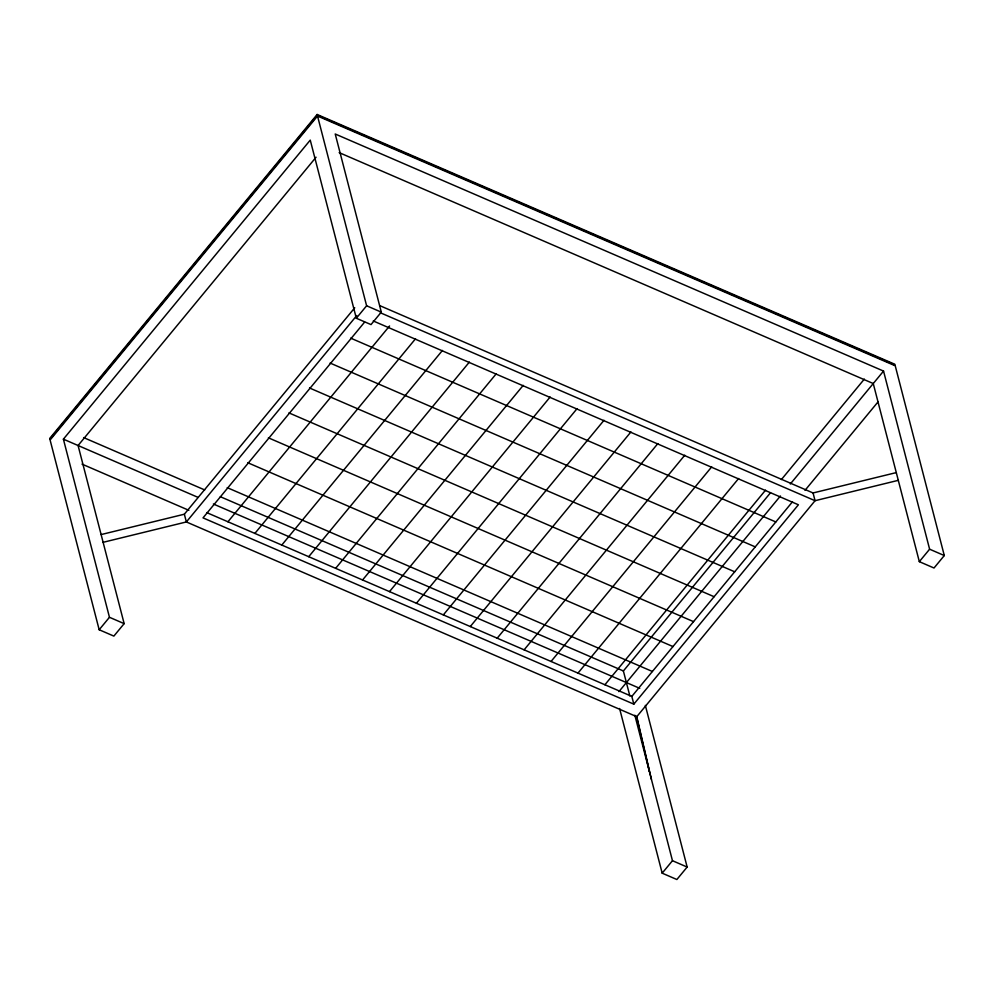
<?xml version="1.0" encoding="UTF-8"?>
<svg xmlns="http://www.w3.org/2000/svg" width="994" height="994" viewBox="0 0 994 994"><rect width="100%" height="100%" fill="white"/><g stroke="black" fill="none" stroke-linecap="round" stroke-linejoin="round"><path stroke-width="1.49" d="M317.136 114.484L49.7 438.453L49.899 439.224L317.334 115.254L317.136 114.484L894.824 364.251L895.022 365.022L317.334 115.254M339.178 152.616L873.254 383.535L919.326 561.66L934.012 568.009L944.3 555.547L895.234 365.804L317.533 116.037L50.098 440.007L99.176 629.749L113.863 636.098L124.151 623.636L78.079 445.511L316.055 157.226M124.151 623.636L109.464 617.286L63.392 439.162L310.252 140.117L356.324 318.242L371.011 324.591L381.298 312.128L335.226 134.004L883.542 371.073L929.614 549.197L944.3 555.547M101.115 534.573L184.35 514.209L354.759 307.767M356.771 315.52L186.363 521.949L103.115 542.314M99.176 629.749L109.464 617.286M356.324 318.242L366.612 305.779L317.533 116.037M364.624 322.093L203.012 517.874L633.824 704.15L798.406 504.778L373.272 320.975M227.924 521.775L389.561 325.97M254.862 533.418L415.517 338.792M281.787 545.06L442.442 350.435M308.712 556.702L469.367 362.077M335.637 568.344L496.292 373.719M362.562 579.987L523.217 385.361M389.486 591.629L550.142 397.004M416.411 603.271L577.067 408.646M443.336 614.901L604.004 420.288M470.274 626.543L630.929 431.93M497.199 638.185L657.854 443.572M524.124 649.827L684.779 455.215M551.049 661.47L711.704 466.857M577.974 673.112L738.629 478.499M604.899 684.754L765.554 490.141M629.848 695.937L623.387 670.962L770.524 492.726M781.383 479.568L864.333 379.087M618.914 691.638L780.439 495.969M790.317 484.003L883.542 371.073M633.824 704.15L631.824 696.396L792.479 501.784M805.003 490.353L878.075 401.837M651.43 779.383L636.769 716.686L815.055 500.703L898.29 480.338M645.342 705.392L687.152 867.054L676.864 879.516L662.178 873.167L672.466 860.705L634.843 715.233M919.326 561.66L929.614 549.197M379.745 305.618L813.055 492.962L896.29 472.597M366.612 305.779L381.298 312.128M380.329 312.75L815.055 500.703L813.055 492.962M350.671 338.134L775.829 521.949M330.107 363.058L755.254 546.874M309.532 387.983L734.69 571.798M288.956 412.895L714.114 596.711M268.392 437.82L693.539 621.635M247.817 462.744L672.975 646.56M227.241 487.656L652.399 671.484M83.62 437.584L204.677 489.93M220.345 496.702L623.387 670.962M63.392 439.162L197.707 497.236M213.375 504.008L639.751 688.345M206.677 512.581L631.824 696.396M82.03 464.123L188.848 510.307M636.769 716.686L186.363 521.949L184.35 514.209M672.466 860.705L687.152 867.054M619.597 708.511L662.178 873.167M636.508 716.401L649.43 771.642"/></g></svg>
